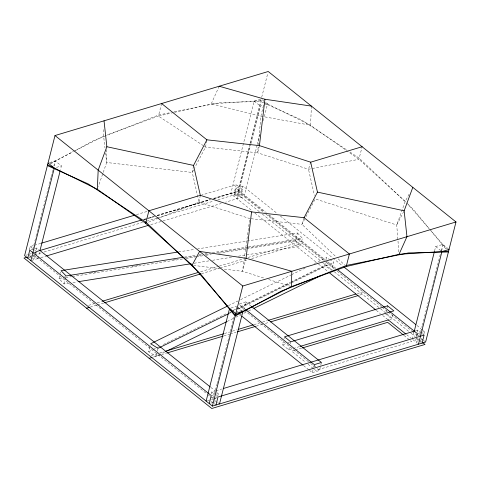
<?xml version="1.0" encoding="UTF-8"?>
<svg xmlns="http://www.w3.org/2000/svg" width="480" height="480" viewBox="0 0 480 480"><rect width="100%" height="100%" fill="white"/><g stroke="black" fill="none" stroke-linecap="round" stroke-linejoin="round"><path stroke-width="0.36" stroke-dasharray="2.4 1.8" d="M106.818 149.598L106.674 162.498L98.31 186.474M103.8 129.594L103.626 136.17L104.982 147.87M311.406 106.104L310.554 125.238L358.932 159.288L406.302 202.302M249.636 220.05L242.496 271.326L265.182 278.424M193.416 166.11L192.264 172.458L198.99 202.152L249.84 218.586M206.766 140.55L205.524 147.072L194.916 167.382M200.322 195.33L198.99 202.152L147.756 222.522M263.424 105.588L260.91 116.166L257.64 152.82L308.49 169.26L358.932 159.288L362.112 146.73M259.428 145.614L257.64 152.82L205.524 147.072L203.664 145.848M29.346 249.9L30.186 246.564L33.78 245.484M32.814 249.162L35.928 236.856M36.108 236.136L40.14 220.218M40.32 219.492L42.516 210.81M42.702 210.084L46.728 194.166M46.914 193.44L49.11 184.758M49.296 184.038L50.94 177.522M51.126 176.802L52.77 170.286M53.868 165.948L55.152 160.878L61.41 165.894L60.498 169.512M54.36 165.9L54.726 164.454M35.352 254.01L36.87 248.004L39.204 249.876M35.262 256.248L34.422 259.584L32.142 257.76M35.94 253.578L36.444 251.58M37.974 258.516L39.624 252.006M69.216 283.14L64.05 283.968L59.04 278.67L60.222 273.996M60.39 273.33L60.732 271.998M64.05 283.968L66.072 275.964M161.61 103.53L158.43 116.082L107.136 134.886M164.7 352.062L155.976 356.34L148.632 351.744L150.318 345.072M155.976 356.34L156.648 353.67M157.326 351L157.998 348.33M264.12 101.244L261.276 98.964L254.166 101.1L230.73 193.722L252.534 211.194M236.31 184.65L234.282 192.654L240.54 197.67L242.568 189.666L236.31 184.65L201.834 195.006M242.994 186.09L235.884 188.226L233.856 196.23L240.966 194.094L242.994 186.09L277.428 213.678M214.146 198.702L237.834 191.586L249.924 143.826M250.104 143.106L261.546 97.896M261.72 97.2L267.87 72.894M237.414 195.162L249.864 145.956M250.596 143.064L260.85 102.54M236.988 198.738L250.722 144.468M250.902 143.742L260.424 106.116L264.69 104.832M257.094 145.224L244.098 196.602L225.462 202.2M257.28 144.504L259.842 134.37M263.322 120.624L267.534 103.98L264.69 101.7M211.2 394.008L211.704 392.01L215.298 390.93M213.42 398.22L216.894 384.474M217.08 383.748L219.276 375.066M219.462 374.34L221.106 367.83M221.292 367.104L223.488 358.422M223.668 357.702L227.7 341.778M227.88 341.058L230.082 332.37M230.262 331.65L233.922 317.178M236.124 308.496L236.49 307.044M217.716 396.114L218.388 393.45L216.054 391.578M251.052 306.084L245.82 301.89L243.792 309.894L236.682 312.03M297.444 232.986L302.448 238.284L300.42 246.294L295.416 240.996L297.444 232.986L197.718 248.88M299.484 346.602L288.744 349.83L282.486 344.814L283.332 341.478M284.004 338.808L284.346 337.476M288.744 349.83L289.59 346.494M290.268 343.824L290.772 341.826M290.94 282.024L324.498 265.584L325.344 262.248M326.022 259.578L326.526 257.58L328.974 259.11M329.586 259.494L333.87 262.176L331.842 270.18L324.498 265.584M309.408 370.302L312.318 372.63L313.5 367.962M313.668 367.29L314.172 365.292M312.318 372.63L319.422 370.494L320.604 365.826M320.772 365.16L321.45 362.49M386.052 311.856L386.394 310.518M387.066 307.854L387.576 305.85M389.658 319.518L391.806 318.87L393.156 313.536M412.248 339.162L413.898 332.652M434.586 250.884L435.684 246.54L442.794 244.404L449.052 249.42M416.136 336.762L417.15 332.76M417.318 332.094L417.828 330.09L421.812 333.282M416.22 338.334L415.38 341.67L419.64 340.392M416.898 335.67L417.402 333.666M419.724 335.58L422.1 326.178M422.286 325.452L424.482 316.77M424.662 316.044L428.694 300.126M428.874 299.4L432.906 283.482M433.086 282.756L435.282 274.074M435.468 273.354L439.494 257.43M439.68 256.71L440.412 253.812M441.144 250.92L442.794 244.404M441.636 250.878L442.368 247.98M423.834 334.2L424.512 331.53L421.59 329.19M246.06 258.276L242.496 271.326L223.968 269.088M310.674 162.186L308.49 169.26L314.412 195.414M304.086 217.692L301.95 224.334L335.952 256.758M219.186 86.232L211.248 103.842L174.348 112.392M193.626 169.854L192.264 172.458L106.674 162.498L105.576 152.994M304.674 219.126L301.95 224.334L250.584 218.67M305.928 216.72L315.21 198.948L396.732 225L398.91 252.834M403.806 211.434L396.732 225L405.33 201.18L409.962 192.624M50.688 163.794L73.05 151.71M73.704 151.356L93.438 140.688L158.712 114.972L171.096 112.47M50.28 163.362L72.954 151.806M75.618 150.45L103.626 136.17L106.434 135.144M228.522 305.592L237.918 300.984M240.606 299.67L290.952 275.01M291.618 274.68L305.046 268.104M314.442 263.496L326.526 257.58M148.632 351.744L152.658 349.77M153.33 349.44L156.018 348.126M156.69 347.796L158.7 346.806M163.398 344.508L226.5 313.596M233.208 310.308L235.896 308.994M236.568 308.664L290.268 282.354M229.17 312.876L231.18 311.892M231.852 311.562L235.878 309.588M236.55 309.258L290.25 282.954M290.922 282.624L329.184 263.88M229.152 313.476L231.168 312.486M237.882 309.198L291.582 282.894M292.248 282.564L333.87 262.176M227.13 321.48L233.166 318.522M235.854 317.208L241.224 314.574M243.906 313.26L247.938 311.286M248.61 310.956L252.636 308.982M49.464 162.588L55.152 160.878M56.436 167.388L61.41 165.894M265.398 104.622L267.534 103.98M34.494 245.268L40.962 243.33M136.482 214.638L147.252 211.398M31.182 249.714L34.026 248.856M34.74 248.646L36.87 248.004M143.46 219.432L145.614 218.79M148.482 217.926L154.23 216.198M157.104 215.334L210.246 199.374M213.12 198.51L242.568 189.666M33.024 252.858L35.892 251.994M143.622 219.636L145.776 218.988M146.496 218.772L154.398 216.402M157.272 215.538L209.7 199.788M214.008 198.492L238.428 191.16L264.69 212.202M26.028 255.21L27.48 254.772M28.878 254.352L31.788 253.482M34.626 252.63L36.096 252.186M144.504 219.624L154.566 216.6M157.428 215.742L210.582 199.77M29.742 256.314L31.182 255.882M31.896 255.666L34.05 255.018M34.77 254.802L41.232 252.864M44.1 252L142.458 222.456M146.766 221.16L156.822 218.142M157.536 217.926L213.534 201.102M217.842 199.812L237.228 193.986L259.458 211.8M28.446 257.934L32.004 256.866M32.712 256.65L34.842 256.008M31.578 260.436L40.164 257.856M40.884 257.646L45.912 256.134M150.768 224.634L162.258 221.184M162.978 220.968L221.148 203.496M88.638 305.358L96.534 302.988M97.254 302.772L101.562 301.476M200.634 271.716L218.586 266.322M219.3 266.106L243.714 258.774M248.022 257.484L300.432 241.74M90.18 307.116L96.642 305.172M97.362 304.956L103.824 303.018M201.462 273.684L219.414 268.296M220.128 268.08L247.41 259.884M251.718 258.588L299.82 244.14M245.82 301.89L238.71 304.02L245.112 309.15M230.982 308.028L236.67 306.324M151.23 355.512L159.126 353.142M159.846 352.926L164.154 351.63M224.46 333.516L229.482 332.004M232.356 331.14L236.664 329.85M253.896 324.672L261.792 322.302M262.512 322.086L267.534 320.574M357.276 293.616L363.024 291.894M153.492 357.048L166.416 353.166M223.854 335.916L229.596 334.188M230.31 333.972L236.058 332.25M256.158 326.214L262.62 324.27M265.494 323.406L269.082 322.332M359.544 295.158L362.412 294.294M287.346 343.104L289.494 342.462M282.486 344.814L286.068 343.74M294.558 350.304L291.69 351.162L305.736 362.418M295.272 350.088L301.716 348.15M216.018 390.714L221.76 388.986M415.674 330.738L417.828 330.09M211.992 395.37L215.544 394.302M216.258 394.086L218.388 393.45M418.116 333.45L421.668 332.388M422.376 332.172L424.512 331.53M216.696 397.656L213.822 398.52L212.07 397.116M207.546 400.656L213.27 398.934M213.99 398.718L216.864 397.854M210.678 403.158L213.522 402.306M214.23 402.096L215.652 401.664M420.354 340.176L422.484 339.534M173.628 112.56L158.43 116.082L203.046 145.44M174.012 111.882L220.644 102.474L260.628 101.526L263.352 102.75M178.518 251.946L194.766 249.354M184.26 257.124L196.08 255.24M199.032 254.766L201.252 254.418M204.942 253.824L207.156 253.476M212.328 252.648L247.788 246.996M248.526 246.882L302.448 238.284M63.294 277.2L66.99 276.606M90.624 272.838L93.582 272.37M94.32 272.25L97.272 271.782M131.994 266.25L134.946 265.776M135.684 265.662L138.642 265.188M173.358 259.656L176.31 259.182M185.178 257.772L195.516 256.122M198.474 255.654L202.164 255.06M205.122 254.592L210.288 253.77M216.936 252.708L246.486 247.998M247.224 247.878L298.932 239.64M59.04 278.67L62.736 278.082M65.688 277.608L71.598 276.666M72.336 276.552L183.138 258.888M186.09 258.42L195.696 256.89M196.434 256.77L203.082 255.708M206.034 255.24L211.206 254.418M218.592 253.236L245.922 248.88M246.666 248.766L295.416 240.996M72.912 282.552L77.346 281.85M194.052 263.244L209.562 260.772M212.52 260.304L231.726 257.238M238.374 256.182L300.42 246.294M193.584 265.41L219.522 268.548M268.722 279.534L291.402 286.632M264.036 103.056L301.53 119.904L346.812 149.946M349.914 152.004L359.214 158.172L405.948 202.458M254.166 101.1L260.424 106.116M435.684 246.54L441.942 251.556M280.344 216.018L342.216 265.59M416.922 325.452L421.008 328.728M422.382 333.738L424.086 335.106M235.884 188.226L266.232 212.544M269.154 214.878L325.182 259.776M327.516 261.648L335.688 268.194M268.194 215.01L324.804 260.37M325.392 260.838L335.31 268.788M417.024 334.266L418.776 335.664M237.834 191.586L263.73 212.334M265.914 214.086L323.844 260.502M326.166 262.362L334.356 268.926M337.272 271.26L381.63 306.798M382.212 307.266L387.588 311.58M388.176 312.048L411.576 330.798M412.158 331.266L418.008 335.952M421.062 338.4L422.772 339.762M423.336 340.218L425.616 342.042M262.38 214.14L321.468 261.486M322.05 261.954L331.998 269.922M334.338 271.794L379.962 308.352M380.55 308.826L386.4 313.512M386.982 313.98L410.382 332.73M410.97 333.198L415.062 336.48M417.402 338.352L419.742 340.23M420.324 340.698L421.494 341.634M385.548 313.854L391.806 318.87M416.37 338.55L420.924 342.198M254.868 213.066L317.904 263.574M318.492 264.042L328.41 271.992M376.272 310.338L380.358 313.614M382.692 315.48L387.36 319.224M406.62 334.656L410.706 337.932M412.818 339.618L417.366 343.266M404.034 335.472L411.642 341.568L315.684 370.386L313.932 368.982M241.248 306.96L244.74 309.756M313.974 365.226L315.72 366.63M244.374 310.362L308.688 361.89M310.698 363.504L314.772 366.768M317.094 368.628L319.422 370.494M238.38 307.692L242.364 310.884M308.076 364.296L313.344 368.514M239.592 314.358L240.756 315.294M303.588 365.64L308.826 369.834M210.804 387.366L215.472 391.11M30.186 246.564L34.17 249.756M34.74 250.212L35.88 251.124M211.704 392.01L215.688 395.196M216.258 395.652L217.398 396.564M33.42 254.868L207.024 393.972M207.606 394.44L209.946 396.306M210.528 396.774L212.862 398.646M213.444 399.114L217.218 402.138M217.788 402.594L219.492 403.962M29.298 255.48L31.578 257.304M211.386 401.382L213.666 403.206M214.23 403.662L215.37 404.574M408.12 204.516L413.556 209.664L429.096 228.534M338.112 258.822L344.592 264.996M406.788 202.866L429.162 228.684M429.648 229.242L446.694 248.91M430.98 230.826L446.046 249.12M260.844 100.674L211.248 103.842L260.91 116.166L310.554 125.238L260.844 100.674"/><path stroke-width="0.72" d="M291.402 286.632L291.81 271.284L246.06 258.276L199.584 251.412L192.102 265.236L235.392 315.18L291.402 286.632L346.212 266.538L399.03 254.304L448.62 251.13M192.102 265.236L145.704 223.338L97.326 189.294L98.178 170.154L106.848 146.73L104.034 120.822M246.06 258.276L251.562 211.902L200.322 195.33L148.884 210.786L145.704 223.338M362.112 146.73L310.674 162.186L259.428 145.614L264.93 99.24L219.186 86.232M54.996 135.552L24.606 255.636L212.388 406.098L425.616 342.042L456 221.964L268.224 71.502L54.996 135.552L242.772 286.014L456 221.964M27.738 258.144L29.766 250.14L211.284 395.58L209.256 403.59M30.864 260.652L54.306 168.03L48.042 163.014M39.99 250.56L60.132 170.958M206.124 401.082L229.566 308.46L235.824 313.476L242.928 311.34L219.492 403.962M212.388 406.098L242.772 286.014M215.94 405.03L217.968 397.02L424.086 335.106L422.058 343.11M346.212 266.538L349.386 253.986L304.086 217.692L251.562 211.896M414.264 331.206L434.4 251.61M418.506 344.178L441.942 251.556L449.052 249.42M399.03 254.304L406.962 236.694L404.148 210.786L412.812 187.356M200.322 195.33L193.542 165.408L206.904 139.824L259.428 145.614M304.086 217.692L317.454 192.108L310.674 162.186M227.85 305.916L150.66 343.734L157.998 348.33L228.48 313.806M165.372 351.732L226.458 321.81M253.98 308.328L320.43 275.772M41.676 243.114L134.328 215.28M36.444 251.58L141.3 220.08M26.874 257.178L24 258.036L211.776 408.498L425.004 344.448L422.664 342.57M46.632 255.918L148.614 225.282M102.276 301.26L198.48 272.364M86.592 308.19L89.466 307.326M104.544 302.802L200.748 273.9M166.308 350.982L223.74 333.732M238.098 329.418L253.176 324.888M268.254 320.358L355.842 294.048M149.184 358.344L152.058 357.48M167.136 352.95L223.134 336.132M237.492 331.818L255.438 326.424M270.516 321.9L358.104 295.59M300.18 346.398L388.254 319.938M302.436 347.94L387.648 322.338L403.446 335.004M223.194 388.554L414.954 330.954M177.774 252.06L61.068 270.666L66.072 275.964L183.522 257.244M78.822 281.61L191.1 263.718M448.404 251.982L408.42 252.936L346.488 265.428L281.214 291.144L235.176 316.032L200.328 273.714L145.986 222.222L88.302 183.96L47.394 165.576M264.93 99.24L311.406 106.104M106.848 146.73L193.542 165.408M317.454 192.108L404.148 210.786M47.61 164.724L97.326 189.294M161.61 103.53L206.904 139.824M343.968 266.994L415.758 324.516M337.44 269.598L417.402 333.666M328.998 272.46L375.69 309.87M387.942 319.692L405.81 334.008M251.634 306.552L321.45 362.49L314.34 364.626L245.688 309.618M241.92 316.224L303.006 365.172M39.786 250.344L210.216 386.898M387.576 305.85L284.514 336.81L290.772 341.826L393.834 310.866L387.576 305.85"/></g></svg>
